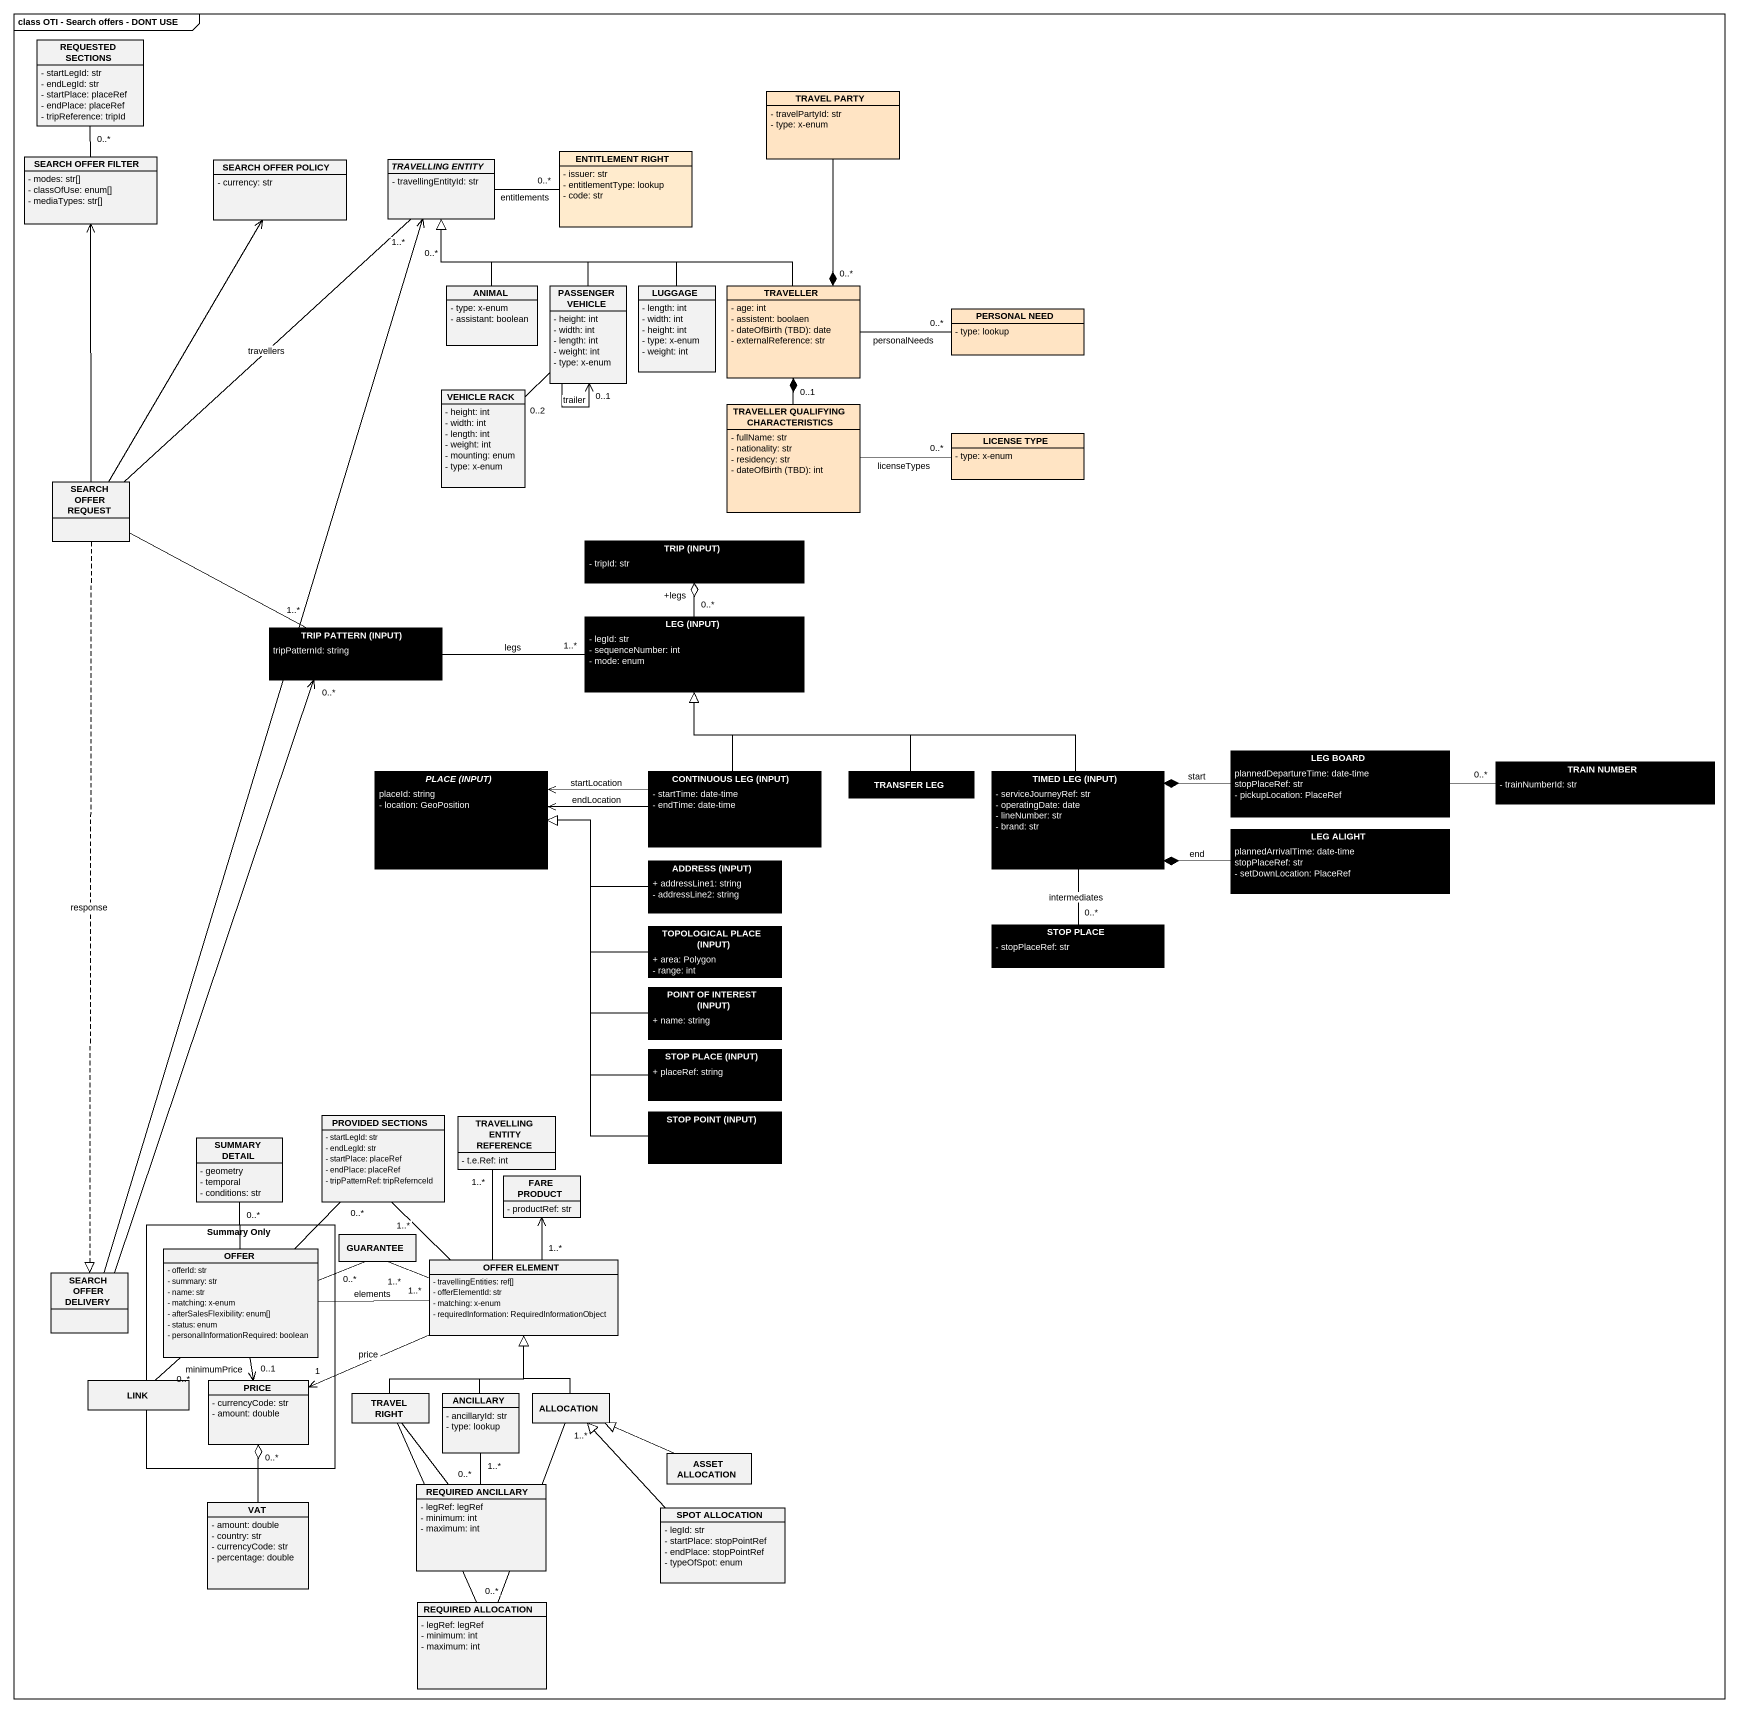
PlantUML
@startuml
mainframe class OTI - Search offers - DONT USE
hide circle
hide empty members
skinparam classAttributeIconSize 0
class "REQUESTED SECTIONS" as REQUESTED_SECTIONS {
  - startLegId: str
  - endLegId: str
  - startPlace: placeRef
  - endPlace: placeRef
  - tripReference: tripId
}
class "TRAVEL PARTY" as TRAVEL_PARTY #FFE4C4 {
  - travelPartyId: str
  - type: x-enum
}
class "SEARCH OFFER FILTER" as SEARCH_OFFER_FILTER {
  - modes: str[]
  - classOfUse: enum[]
  - mediaTypes: str[]
}
class "SEARCH OFFER POLICY" as SEARCH_OFFER_POLICY {
  - currency: str
}
abstract class "TRAVELLING ENTITY" as TRAVELLING_ENTITY {
  - travellingEntityId: str
}
class "ENTITLEMENT RIGHT" as ENTITLEMENT_RIGHT #FFEBCD {
  - issuer: str
  - entitlementType: lookup
  - code: str
}
class ANIMAL {
  - type: x-enum
  - assistant: boolean
}
class "PASSENGER VEHICLE" as PASSENGER_VEHICLE {
  - height: int
  - width: int
  - length: int
  - weight: int
  - type: x-enum
}
class LUGGAGE {
  - length: int
  - width: int
  - height: int
  - type: x-enum
  - weight: int
}
class TRAVELLER #FFE4C4 {
  - age: int
  - assistent: boolaen
  {field} - dateOfBirth (TBD): date
  - externalReference: str
}
class "PERSONAL NEED" as PERSONAL_NEED #FFE4C4 {
  - type: lookup
}
class "VEHICLE RACK" as VEHICLE_RACK {
  - height: int
  - width: int
  - length: int
  - weight: int
  - mounting: enum
  - type: x-enum
}
class "TRAVELLER QUALIFYING CHARACTERISTICS" as TRAVELLER_QUALIFYING #FFE4C4 {
  - fullName: str
  - nationality: str
  - residency: str
  {field} - dateOfBirth (TBD): int
}
class "LICENSE TYPE" as LICENSE_TYPE #FFE4C4 {
  - type: x-enum
}
class "SEARCH OFFER REQUEST" as SEARCH_OFFER_REQUEST
class "TRIP (INPUT)" as TRIP_INPUT #000000 {
  - tripId: str
}
class "TRIP PATTERN (INPUT)" as TRIP_PATTERN_INPUT #000000 {
  tripPatternId: string
}
class "LEG (INPUT)" as LEG_INPUT #000000 {
  - legId: str
  - sequenceNumber: int
  - mode: enum
}
class "LEG BOARD" as LEG_BOARD #000000 {
  plannedDepartureTime: date-time
  stopPlaceRef: str
  - pickupLocation: PlaceRef
}
class "TRAIN NUMBER" as TRAIN_NUMBER #000000 {
  - trainNumberId: str
}
abstract class "PLACE (INPUT)" as PLACE_INPUT #000000 {
  placeId: string
  - location: GeoPosition
}
class "CONTINUOUS LEG (INPUT)" as CONTINUOUS_LEG_INPUT #000000 {
  - startTime: date-time
  - endTime: date-time
}
class "TRANSFER LEG" as TRANSFER_LEG #000000
class "TIMED LEG (INPUT)" as TIMED_LEG_INPUT #000000 {
  - serviceJourneyRef: str
  - operatingDate: date
  - lineNumber: str
  - brand: str
}
class "LEG ALIGHT" as LEG_ALIGHT #000000 {
  plannedArrivalTime: date-time
  stopPlaceRef: str
  - setDownLocation: PlaceRef
}
class "ADDRESS (INPUT)" as ADDRESS_INPUT #000000 {
  + addressLine1: string
  - addressLine2: string
}
class "TOPOLOGICAL PLACE (INPUT)" as TOPOLOGICAL_PLACE_INPUT #000000 {
  + area: Polygon
  - range: int
}
class "STOP PLACE" as STOP_PLACE #000000 {
  - stopPlaceRef: str
}
class "POINT OF INTEREST (INPUT)" as POINT_OF_INTEREST_INPUT #000000 {
  + name: string
}
class "STOP PLACE (INPUT)" as STOP_PLACE_INPUT #000000 {
  + placeRef: string
}
class "PROVIDED SECTIONS" as PROVIDED_SECTIONS {
  - startLegId: str
  - endLegId: str
  - startPlace: placeRef
  - endPlace: placeRef
  - tripPatternRef: tripRefernceId
}
class "STOP POINT (INPUT)" as STOP_POINT_INPUT #000000
class "SUMMARY DETAIL" as SUMMARY_DETAIL {
  - geometry
  - temporal
  - conditions: str
}
class "TRAVELLING ENTITY REFERENCE" as TRAVELLING_ENTITY_REFERENCE {
  - t.e.Ref: int
}
class "FARE PRODUCT" as FARE_PRODUCT {
  - productRef: str
}
rectangle "Summary Only" as Summary_Only {
  class OFFER {
    - offerId: str
    - summary: str
    - name: str
    - matching: x-enum
    - afterSalesFlexibility: enum[]
    - status: enum
    - personalInformationRequired: boolean
  }
  class PRICE {
    - currencyCode: str
    - amount: double
  }
}
class GUARANTEE
class "OFFER ELEMENT" as OFFER_ELEMENT {
  - travellingEntities: ref[]
  - offerElementId: str
  - matching: x-enum
  - requiredInformation: RequiredInformationObject
}
class "SEARCH OFFER DELIVERY" as SEARCH_OFFER_DELIVERY
class LINK
class "TRAVEL RIGHT" as TRAVEL_RIGHT
class ANCILLARY {
  - ancillaryId: str
  - type: lookup
}
class ALLOCATION
class "ASSET ALLOCATION" as ASSET_ALLOCATION
class VAT {
  - amount: double
  - country: str
  - currencyCode: str
  - percentage: double
}
class "REQUIRED ANCILLARY" as REQUIRED_ANCILLARY {
  - legRef: legRef
  - minimum: int
  - maximum: int
}
class "SPOT ALLOCATION" as SPOT_ALLOCATION {
  - legId: str
  - startPlace: stopPointRef
  - endPlace: stopPointRef
  - typeOfSpot: enum
}
class "REQUIRED ALLOCATION" as REQUIRED_ALLOCATION {
  - legRef: legRef
  - minimum: int
  - maximum: int
}
TRAVEL_PARTY --* "0..*" TRAVELLER
SEARCH_OFFER_FILTER -up- "0..*" REQUESTED_SECTIONS
TRAVELLING_ENTITY -right- "0..*" ENTITLEMENT_RIGHT : entitlements
ANIMAL -up-|> TRAVELLING_ENTITY
PASSENGER_VEHICLE -up-|> TRAVELLING_ENTITY
PASSENGER_VEHICLE --> "0..1" PASSENGER_VEHICLE : trailer
PASSENGER_VEHICLE -- "0..2" VEHICLE_RACK
LUGGAGE -left-|> TRAVELLING_ENTITY
TRAVELLER -left-|> TRAVELLING_ENTITY
TRAVELLER -right- "0..*" PERSONAL_NEED : personalNeeds
TRAVELLER_QUALIFYING "0..1" -up-* TRAVELLER
TRAVELLER_QUALIFYING -right- "0..*" LICENSE_TYPE : licenseTypes
SEARCH_OFFER_REQUEST -up-> SEARCH_OFFER_FILTER
SEARCH_OFFER_REQUEST -up-> SEARCH_OFFER_POLICY
SEARCH_OFFER_REQUEST -up- "1..*" TRAVELLING_ENTITY : travellers
SEARCH_OFFER_REQUEST -right- "1..*" TRIP_PATTERN_INPUT
SEARCH_OFFER_REQUEST ..|> SEARCH_OFFER_DELIVERY : response
TRIP_PATTERN_INPUT -right- "1..*" LEG_INPUT : legs
LEG_INPUT "0..*" -up-o "+legs" TRIP_INPUT
LEG_BOARD -right- "0..*" TRAIN_NUMBER
LEG_BOARD -left-* TIMED_LEG_INPUT : start
CONTINUOUS_LEG_INPUT -up-|> LEG_INPUT
CONTINUOUS_LEG_INPUT -left-> PLACE_INPUT : startLocation
CONTINUOUS_LEG_INPUT -left-> PLACE_INPUT : endLocation
TRANSFER_LEG -up-|> LEG_INPUT
TIMED_LEG_INPUT -left-|> LEG_INPUT
TIMED_LEG_INPUT -- "0..*" STOP_PLACE : intermediates
LEG_ALIGHT -left-* TIMED_LEG_INPUT : end
ADDRESS_INPUT -left-|> PLACE_INPUT
TOPOLOGICAL_PLACE_INPUT -left-|> PLACE_INPUT
POINT_OF_INTEREST_INPUT -up-|> PLACE_INPUT
STOP_PLACE_INPUT -up-|> PLACE_INPUT
STOP_POINT_INPUT -up-|> PLACE_INPUT
FARE_PRODUCT <-- "1..*" OFFER_ELEMENT
OFFER -up- "0..*" PROVIDED_SECTIONS
OFFER -up- "0..*" SUMMARY_DETAIL
OFFER -right- "0..*" GUARANTEE
OFFER -right- "1..*" OFFER_ELEMENT : elements
OFFER -- "0..*" LINK
OFFER --> "0..1" PRICE : minimumPrice
GUARANTEE -right- "1..*" OFFER_ELEMENT
OFFER_ELEMENT -up- "1..*" PROVIDED_SECTIONS
OFFER_ELEMENT -up- "1..*" TRAVELLING_ENTITY_REFERENCE
OFFER_ELEMENT -left-> "1" PRICE : price
SEARCH_OFFER_DELIVERY -up-> "0..*" TRAVELLING_ENTITY
SEARCH_OFFER_DELIVERY -up-> "0..*" TRIP_PATTERN_INPUT
TRAVEL_RIGHT -up-|> OFFER_ELEMENT
TRAVEL_RIGHT -- "0..*" REQUIRED_ANCILLARY
TRAVEL_RIGHT -- "0..*" REQUIRED_ALLOCATION
ANCILLARY -up-|> OFFER_ELEMENT
ALLOCATION -up-|> OFFER_ELEMENT
ASSET_ALLOCATION -left-|> ALLOCATION
VAT -up-o "0..*" PRICE
REQUIRED_ANCILLARY -up- "1..*" ANCILLARY
SPOT_ALLOCATION -up-|> ALLOCATION
REQUIRED_ALLOCATION -up- "1..*" ALLOCATION
@enduml
